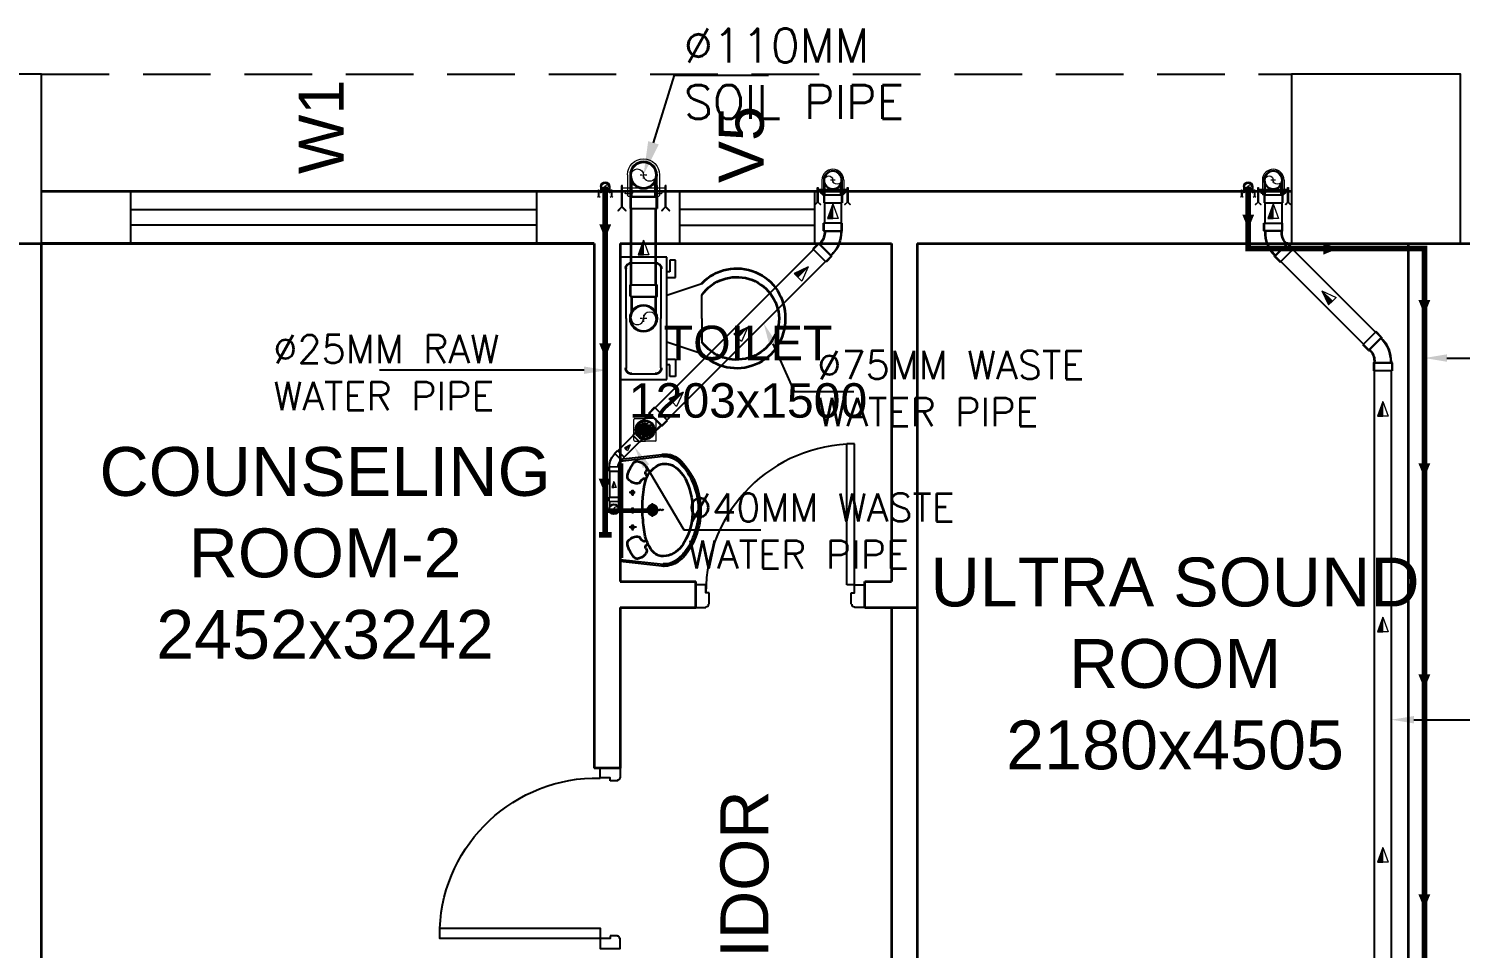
# Model space of a CAD drawing. Extents: x 3550807 to 4078732, y -628171 to -515859.
# Drawn here: x 3895018 to 3901370, y -525101 to -521021 of the extents above; entities that cross this region are included whole.
import ezdxf
from ezdxf import colors
from ezdxf.entities.mleader import LeaderData, LeaderLine
from ezdxf.enums import TextEntityAlignment as Align
from ezdxf.math import Vec2, Vec3

# ---------------------------------------------------------------- set-up
doc = ezdxf.new("R2010")
doc.units = 0
doc.header["$LTSCALE"] = 6
doc.header["$MEASUREMENT"] = 0
for name, pattern in [('AI9-LType1', [1.875, 1.25, -0.625]), ('CENTER2', [1.125, 0.75, -0.125, 0.125, -0.125]), ('HIDDEN', [0.375, 0.25, -0.125])]:
    doc.linetypes.add(name, pattern=pattern)
doc.layers.get('0').update_dxf_attribs({"linetype": 'CONTINUOUS'})
for name, color, linetype, lineweight in [('22-FTfix', 8, 'CONTINUOUS', 9), ('PHE-SP', 1, 'CONTINUOUS', 0), ('PL-CLAMP', 211, 'CONTINUOUS', 13), ('PL-SOFT  WATER SUPPLY PIPE', 162, 'CONTINUOUS', 9), ('PL-WATER PIPE CLAMP', 6, 'CONTINUOUS', 9), ('PL-WATER PIPING', 1, 'CONTINUOUS', 9), ('WALL', 10, 'CONTINUOUS', 35), ('WALL LINE', 7, 'CONTINUOUS', 35)]:
    doc.layers.add(name, color=color, linetype=linetype, lineweight=lineweight)
for name, color, linetype in [('Chajja', 7, 'CONTINUOUS'), ('COL', 5, 'CONTINUOUS'), ('DIM', 7, 'CONTINUOUS'), ('DOOR', 44, 'CONTINUOUS'), ('JOINERY', 7, 'CONTINUOUS'), ('phe-text', 1, 'CONTINUOUS'), ('PL- WASTE PIPE', 6, 'CONTINUOUS'), ('PL-HOT WATER PIPE', 10, 'CONTINUOUS'), ('PL-RA WATER SUPPLY PIPE', 100, 'CONTINUOUS'), ('PL-SOIL PIPE', 1, 'CONTINUOUS'), ('Window', 161, 'CONTINUOUS')]:
    doc.layers.add(name, color=color, linetype=linetype)
doc.styles.add('ARIAL', font='arial.ttf')
doc.styles.add('ROMANS', font='romans.shx')
doc.styles.get("Standard").update_dxf_attribs({"font": 'SIMPLEX'})

# ---------------------------------------------------------------- blocks, each defined once
blk = doc.blocks.new('750')
at = {"layer": 'DOOR', "color": 8}
for p, q in [((-50, 705), (-47.5, 705)), ((-35, 690), (-35, 692.5)), ((50, 45), (50, 80)), ((50, 80), (675, 80)), ((675, 45), (675, 80)), ((-50, 45), (-47.5, 45)), ((-35, 60), (-35, 57.5)), ((50, 45), (675, 45))]:
    blk.add_line(p, q, dxfattribs=at)
for points in [[(15, 690), (15, 705), (50, 705), (50, 750), (-50, 750), (-50, 705)], [(-35, 690), (15, 690)], [(15, 60), (15, 45), (50, 45), (50, 0), (-50, 0), (-50, 45)], [(-35, 60), (15, 60)]]:
    blk.add_lwpolyline(points, dxfattribs=at)
for centre, radius, start, end in [((-35, 705), 12.5, 180, 270), ((15, 45), 660, 0, 90), ((-35, 45), 12.5, 90, 180)]:
    blk.add_arc(centre, radius, start, end, dxfattribs=at)
blk = doc.blocks.new('Z$W@#1841')
at = {"layer": 'DOOR', "color": 8}
blk.add_lwpolyline([(482.5, 633.2), (482.5, -167.4), (533, -167.4), (533, 633.2)], close=True, dxfattribs=at)
for points in [[(-254.1, -217.9), (-267.6, -217.9), (-267.6, -167.4), (-317.3, -167.4), (-317.3, -267.4), (-267.6, -267.4), (-267.6, -265.2, 0.414214), (-256.3, -253.9), (-254.1, -253.9)], [(519.5, -217.9), (533, -217.9), (533, -167.4), (582.7, -167.4), (582.7, -267.4), (533, -267.4), (533, -265.2, -0.414214), (521.7, -253.9), (519.5, -253.9)]]:
    blk.add_lwpolyline(points, format="xyb", close=True, dxfattribs=at)
blk.add_arc((518.4, -152.1), 786.1, 92.61772, 181.11293, dxfattribs=at)
blk = doc.blocks.new('u46')
at = {"color": 8, "lineweight": 25}
for p, q in [((-10.2, 228.4), (174.5, 249.1)), ((-10.2, 220.4), (181.2, 241.9)), ((-0.6, -208.9), (0.6, 208.9)), ((56.5, 80.8), (29.2, 80.8)), ((44.2, 92.9), (44.2, 66.7)), ((61.7, 1.6), (29.2, 1.6)), ((44.2, 13.7), (44.2, -12.6)), ((163.2, 3), (101.8, 3)), ((133.1, -27.2), (133.1, 33.1)), ((44.2, -61.1), (44.2, -87.4)), ((61.7, -73.2), (29.2, -73.2)), ((-10.2, -216.1), (181.2, -237.6)), ((-10.2, -224.1), (174.5, -244.8))]:
    blk.add_line(p, q, dxfattribs=at)
at = {"color": 8, "extrusion": (0, 0, -1)}
for centre, major_axis, start_param, end_param in [((144.8, 128.2), (1.1, 126.1), -1.238036, -0.892193), ((65.8, 198.9), (0, 20.7), -1.101507, 0.481509), ((57.5, 163.3), (-0.3, 56.9), 0.324902, 0.965135), ((208, 103.4), (0, 109.8), -1.431017, -0.436146), ((90.3, 184.5), (0, 17.9), 0.880684, 2.260744), ((189.6, 137.7), (0, 70.9), -0.405199, 0.56573), ((187.7, 150.5), (0, 99.5), -0.132539, 0.848731), ((185.8, 147.6), (0.1, 94.4), -0.049658, 0.838116), ((153.9, 79), (-0.2, 139.7), 0.557563, 1.193786), ((57.3, 20.1), (0, 275.4), 0.806541, 1.180915), ((49.5, 13.5), (-0.1, 293.9), 0.809856, 1.41441), ((56, 154.5), (0, 34), 4.33982, 5.202657), ((64.6, 170.4), (0.3, 49.2), 3.359735, 4.09512), ((104.1, 117.8), (-0.2, 26.8), -1.278641, -0.487266), ((96.3, 135.9), (0, 7.39), -0.727724, 1.373337), ((110.3, 167.2), (-6.08, 6.08), 4.867594, 6.265028), ((110.5, 165), (5.47, 5.47), 2.097053, 3.541809), ((13.1, 6.8), (0, 297.5), 1.141495, 1.637774), ((44.2, 80.8), (0.02, 6.43), 3.139035, 9.42222), ((62.5, 153), (0, 31.9), 2.620328, 3.422401), ((820.2, -1), (0.1, 732.1), -1.56667, -1.474079), ((387.1, 47.9), (-0.3, 296.4), -1.495794, -1.328336), ((35, 2.5), (0, 302.7), 1.155365, 1.952189), ((44.2, 1.6), (0.08, 6.43), 3.12883, 9.412015), ((888.1, 36.7), (0.8, 800.7), 4.558159, 4.668067), ((133.1, 3), (0, 21.6), 3.141254, 9.424439), ((133.1, 3), (-0.1, 15.5), 3.145308, 9.428493), ((133.1, 3), (0, 10.9), 3.142047372431534, 9.42523267961112), ((72.5, -1.7), (-0.1, 274.2), 1.346594, 1.865175), ((62.5, -10.9), (0, 247.5), 1.579809, 2.112792), ((64.6, -163.9), (0.1, 49.2), -0.960797, -0.225412), ((44.2, -73.2), (0.02, 6.43), 3.139035, 9.42222), ((62.5, -146.6), (-0.1, 31.9), -0.276767, 0.525307), ((104.1, -111.4), (0.2, 26.8), 3.628858, 4.420234), ((263.1, -73.7), (0.1, 166.8), 4.181112, 4.641559), ((56.1, -13.3), (0.2, 287), 1.808981, 2.322804), ((124.5, -51.6), (-0.2, 200.3), 1.868215, 2.281789), ((56, -148.1), (0, 34), 4.222121, 5.084958), ((144.8, -121.8), (-0.3, 126.1), 4.027191, 4.373034), ((57.5, -156.9), (0.3, 56.9), 2.176458, 2.816691), ((96.6, -128.2), (-0.03, 8.55), 1.455188, 3.796569), ((110.3, -160.8), (-6.08, 6.08), 4.730546, 6.12798), ((111.3, -159.3), (6.17, 6.17), 4.354779, 6.027124), ((90.3, -178.1), (0, 17.9), 0.880848, 2.260908), ((192.6, -126.1), (0, 80.1), 3.554495, 4.299548), ((163.1, -79.8), (0.2, 126), 2.054055, 2.802751), ((171.7, -117.2), (-0.1, 123.1), 2.127435, 2.640092), ((65.8, -192.5), (0, 20.7), 2.661884, 4.2449), ((181.2, -107), (0, 94.7), 2.890537, 3.362984), ((184.7, -162.2), (-0.1, 83.2), 2.850118, 3.264751), ((188.2, -159.7), (0, 78.1), 2.562376, 3.231693), ((187.2, -138.1), (-0.1, 106), 2.310552, 2.942572)]:
    blk.add_ellipse(centre, major_axis=major_axis, ratio=1, start_param=start_param, end_param=end_param, dxfattribs=at)
blk = doc.blocks.new('rhej')
at = {"color": 8, "lineweight": 25}
for p, q in [((271.6, 188.9), (271.6, 266.4)), ((271.6, 266.4), (297.5, 266.4)), ((297.5, 266.4), (297.5, 214.7)), ((310.4, 279.4), (310.4, -263.7)), ((517.3, 279.4), (310.4, 279.4)), ((517.3, 7.8), (517.3, 279.4)), ((297.5, 214.7), (310.4, 214.7)), ((336.3, 227.7), (336.3, 7.8)), ((465.6, 253.5), (362.2, 253.5)), ((491.5, 7.8), (491.5, 227.7)), ((310.4, 111.3), (155.3, 163)), ((310.4, 188.9), (271.6, 188.9)), ((155.3, 7.8), (155.3, 111.3)), ((155.3, 7.8), (155.3, -95.6)), ((336.3, -212), (336.3, 7.8)), ((491.5, 7.8), (491.5, -212)), ((517.3, -263.7), (517.3, 7.8)), ((310.4, -95.6), (155.3, -147.3)), ((271.6, -173.2), (271.6, -250.8)), ((310.4, -173.2), (271.6, -173.2)), ((271.6, -250.8), (297.5, -250.8)), ((297.5, -250.8), (297.5, -199.1)), ((297.5, -199.1), (310.4, -199.1)), ((465.6, -237.9), (362.2, -237.9)), ((310.4, -263.7), (517.3, -263.7))]:
    blk.add_line(p, q, dxfattribs=at)
at = {"color": 8, "extrusion": (0, 0, -1)}
for centre, major_axis, start_param, end_param in [((358.9, 230.9), (-16.2, -16.2), 0.643501, 2.498091), ((468.8, 230.9), (16.2, -16.2), 3.785094, 5.639684), ((0, 15.7), (151.4, -151.4), 2.319632, 4.738539), ((0.9, 2.3), (-133.6, -133.6), 0.814663, 3.31238), ((0, 0), (-151.4, -151.4), 4.686239, 7.105146), ((0.9, 13.4), (-133.6, -133.6), 4.541602, 7.039318), ((358.9, -215.2), (-16.2, -16.2), -0.927295, 0.927295), ((468.8, -215.2), (16.2, -16.2), 5.35589, 7.21048)]:
    blk.add_ellipse(centre, major_axis=major_axis, ratio=1, start_param=start_param, end_param=end_param, dxfattribs=at)
blk = doc.blocks.new('1232')
at = {"layer": 'Chajja', "color": 8, "linetype": 'HIDDEN', "ltscale": 200}
blk.add_line((-10045, 16660.2), (-4500, 16660.2), dxfattribs=at)
at = {"layer": 'COL', "color": 8}
for points in [[(-10795, 15910.2), (-10045, 15910.2), (-10045, 16660.2), (-10795, 16660.2)], [(-4500, 15910.2), (-3750, 15910.2), (-3750, 16660.2), (-4500, 16660.2)]]:
    blk.add_lwpolyline(points, close=True, dxfattribs=at)
at = {"layer": 'WALL', "color": 8, "linetype": 'ByBlock'}
for p, q in [((-4500, 16140.2), (-10045, 16140.2)), ((-7592.8, 15910.2), (-10045, 15910.2)), ((-10045, 12667.7), (-10045, 15910.2)), ((-7592.8, 15910.2), (-7592.8, 13582.7)), ((-7477.8, 15910.2), (-7477.8, 14410.2)), ((-6274.8, 15910.2), (-6274.8, 14410.2)), ((-6159.8, 15910.2), (-6159.8, 14295.2)), ((-3979.9, 11405.1), (-3980, 15910.2)), ((-7477.8, 14410.2), (-7142.8, 14410.2)), ((-7142.8, 14295.2), (-7142.8, 14410.2)), ((-6392.8, 14410.2), (-6274.8, 14410.2)), ((-6392.8, 14295.2), (-6392.8, 14410.2)), ((-7477.8, 14295.2), (-7477.8, 13582.7)), ((-7477.8, 14295.2), (-7142.8, 14295.2)), ((-6392.8, 14295.2), (-6159.8, 14295.2)), ((-6274.8, 14295.2), (-6274.8, 12320.1)), ((-6159.8, 14295.2), (-6159.8, 12320.1)), ((-7477.8, 13582.7), (-7592.8, 13582.7))]:
    blk.add_line(p, q, dxfattribs=at)
at = {"layer": 'WALL', "color": 8, "lineweight": 0}
for p, q in [((-6274.8, 15910.2), (-7477.8, 15910.2)), ((-4500, 15910.2), (-6159.8, 15910.2))]:
    blk.add_line(p, q, dxfattribs=at)
at = {"layer": 'WALL', "color": 8, "linetype": 'ByBlock'}
for points in [[(-11307.6, 15910.2), (-7592.8, 15910.2)], [(-7477.8, 15910.2), (-6274.8, 15910.2)], [(-6159.8, 15910.2), (-750, 15910.2), (-750, 9945.2)]]:
    blk.add_lwpolyline(points, dxfattribs=at)
at = {"layer": 'Window', "color": 8, "linetype": 'Continuous'}
for points in [[(-7848.8, 16140.2), (-7848.8, 15910.2), (-9648.8, 15910.2), (-9648.8, 16140.2)], [(-6614.7, 15910.2), (-6614.7, 16140.2), (-7214.7, 16140.2), (-7214.7, 15910.2)], [(-7848.8, 16060.2), (-7848.8, 15990.2), (-9648.8, 15990.2), (-9648.8, 16060.2)], [(-6614.7, 15990.2), (-6614.7, 16060.2), (-7214.7, 16060.2), (-7214.7, 15990.2)]]:
    blk.add_lwpolyline(points, close=True, dxfattribs=at)
at = {"layer": 'DOOR', "color": 8, "rotation": 89.99999999999999}
blk.add_blockref('750', (-6392.8, 14345.2), dxfattribs=at)
at = {"layer": 'DOOR', "color": 8, "linetype": 'Continuous', "xscale": -0.8888888889923692, "yscale": 0.8888888889923692, "zscale": 0.8888888888759539, "rotation": 89.9999999999998}
blk.add_blockref('Z$W@#1841', (-7715.5, 13300.6), dxfattribs=at)
at = {"layer": 'WALL', "color": 8, "linetype": 'ByBlock', "rotation": 180}
blk.add_blockref('rhej', (-6960.5, 15585.3), dxfattribs=at)
at = {"layer": 'WALL', "color": 8, "linetype": 'ByBlock'}
blk.add_blockref('u46', (-7467.7, 14724.2), dxfattribs=at)
at = {"layer": 'DIM', "color": 8, "style": 'ARIAL'}
blk.add_text('1200 WIDE CORRIDOR', height=212.5, rotation=90, dxfattribs=at).set_placement((-6756.8, 11875.2), align=Align.BOTTOM_CENTER)
at = {"layer": 'DIM', "color": 8, "attachment_point": 5, "style": 'ARIAL'}
for s, insert, char_height, width in [('TOILET\\P1203x1500', (-6910.6, 15339.8), 153, 1626.956), ('COUNSELING\\PROOM-2\\P2452x3242', (-8787.4, 14535.5), 216.75, 2086.034), ('ULTRA SOUND\\PROOM\\P2180x4505', (-5016, 14045.1), 216.75, 2086.034)]:
    blk.add_mtext(s, dxfattribs=dict(at, insert=insert, char_height=char_height, width=width))
at = {"layer": 'JOINERY', "color": 8, "style": 'ARIAL', "width": 1}
for s, p in [('W1', (-8704.5, 16217.6)), ('V5', (-6840.9, 16177.8))]:
    blk.add_text(s, height=200, rotation=90, dxfattribs=at).set_placement(p)
blk = doc.blocks.new('clamp')
at = {"layer": 'PL-CLAMP'}
for p, q in [((105.4, 198.4), (168.6, 198.4)), ((105.4, 191.1), (168.6, 191.1)), ((156.2, 205.8), (161.2, 205.8)), ((156.2, 183.7), (161.2, 183.7)), ((163.2, 185.7), (163.2, 203.8)), ((170.6, 196.4), (170.6, 193.1)), ((105.4, 109.4), (168.6, 109.4)), ((105.4, 102), (168.6, 102)), ((156.2, 116.8), (161.2, 116.8)), ((156.2, 94.7), (161.2, 94.7)), ((163.2, 96.7), (163.2, 114.8)), ((170.6, 107.4), (170.6, 104))]:
    blk.add_line(p, q, dxfattribs=at)
for points in [[(138.4, 216.5, -0.414214), (139.4, 217.5), (203.1, 217.5), (214, 228.4), (215.4, 227), (203.9, 215.5), (215.3, 204), (213.9, 202.6), (203, 213.5), (139.4, 213.5, -0.414214), (138.4, 214.5), (138.4, 216.5)], [(138.4, 84.3, -0.414214), (139.4, 85.3), (203.1, 85.3), (214, 96.3), (215.4, 94.9), (203.9, 83.3), (215.3, 71.9), (213.9, 70.5), (203, 81.3), (139.4, 81.3, -0.414214), (138.4, 82.3), (138.4, 84.3)]]:
    blk.add_lwpolyline(points, format="xyb", dxfattribs=at)
for points in [[(146.2, 81.3), (146.2, 217.5)], [(156.2, 81.3), (156.2, 217.5)]]:
    blk.add_lwpolyline(points, dxfattribs=at)
for centre, radius, start, end in [((105.4, 150.2), 48.2, 90, 270), ((161.2, 203.8), 2, 0, 90), ((161.2, 185.7), 2, 270, 0), ((168.6, 196.4), 2, 0, 90), ((168.6, 193.1), 2, 270, 0), ((161.2, 114.8), 2, 0, 90), ((161.2, 96.7), 2, 270, 0), ((168.6, 107.4), 2, 0, 90), ((168.6, 104), 2, 270, 0)]:
    blk.add_arc(centre, radius, start, end, dxfattribs=at)
blk = doc.blocks.new('RISER UP 100')
at = {"color": 0, "linetype": 'Continuous'}
for p, q in [((-98.5, 60), (-148.5, 60)), ((-148.5, -60), (-148.5, 60)), ((-98.5, 60), (-93.5, 55)), ((-93.5, 55), (-24, 55)), ((-98.5, -60), (-148.5, -60)), ((-98.5, -60), (-93.5, -55)), ((-93.5, -55), (-24, -55))]:
    blk.add_line(p, q, dxfattribs=at)
at = {"color": 8, "linetype": 'Continuous', "lineweight": 0, "ltscale": 0.005}
for p, q in [((-98.5, 55), (-148.5, 55)), ((-98.5, -55), (-98.5, 55)), ((-98.5, 55), (-93.5, 50)), ((-93.5, -50), (-93.5, 50)), ((-93.5, 50), (-33.2, 50)), ((-98.5, -55), (-148.5, -55)), ((-98.5, -55), (-93.5, -50)), ((-93.5, -50), (-33.2, -50))]:
    blk.add_line(p, q, dxfattribs=at)
at = {"color": 8, "linetype": 'CENTER2', "lineweight": 0}
for p, q in [((-15, 0), (15, 0)), ((0, 15), (0, -15))]:
    blk.add_line(p, q, dxfattribs=at)
at = {"color": 0, "linetype": 'Continuous'}
blk.add_circle((0, 0), 60, dxfattribs=at)
at = {"color": 8, "linetype": 'Continuous', "lineweight": 0, "ltscale": 0.005}
blk.add_circle((0, 0), 55, dxfattribs=at)
at = {"color": 8, "linetype": 'Continuous', "lineweight": 0}
for centre, start, end in [((0, 27.5), 90, 270), ((0, -27.5), 270, 90)]:
    blk.add_arc(centre, 27.5, start, end, dxfattribs=at)
blk = doc.blocks.new('A$C0B1B3CFA')
at = {"layer": 'PHE-SP'}
h = blk.add_hatch(color=7, dxfattribs=at)
h.dxf.hatch_style = 1
h.paths.add_polyline_path([(-0.0495, 0.0226), (-0.0495, 0), (0.0124, 0)])
at = {"layer": 'PHE-SP', "color": 7}
for points in [[(-0.0495, 0), (0.0124, 0), (-0.0495, 0.0226), (-0.0495, 0)], [(-0.0495, 0), (0.0124, 0), (-0.0495, -0.0226), (-0.0495, 0)]]:
    blk.add_lwpolyline(points, dxfattribs=at)
blk = doc.blocks.new('Z$W@#3BD47561')
at = {"layer": 'PHE-SP', "xscale": 49.00933755098914, "yscale": 49.00933755098914, "zscale": 49.00933755098914, "rotation": 270}
blk.add_blockref('A$C0B1B3CFA', (0, 0), dxfattribs=at)
blk = doc.blocks.new('Z$W@#4AA511D8')
at = {"layer": 'phe-text', "linetype": 'ByBlock', "lineweight": -2, "ltscale": 0.5, "xscale": 0.0244727334018079, "yscale": 0.0244727334018079, "zscale": 0.0244727334018079, "rotation": 270}
blk.add_blockref('Z$W@#3BD47561', (0.0148, 0), dxfattribs=at)
blk = doc.blocks.new('A$C525867A1')
at = {"layer": '22-FTfix', "color": 1, "lineweight": 0}
for p, q in [((-3.7, 76.6), (-40.1, 40.1)), ((76.4, 3.7), (3.3, 76.6)), ((-76.6, 3.5), (-40.1, 40.1)), ((42, 42.1), (-42, -42.1)), ((-3.5, -76.4), (-76.6, -3.4)), ((3.4, -76.4), (39.9, -39.8)), ((76.4, -3.3), (39.9, -39.8))]:
    blk.add_line(p, q, dxfattribs=at)
at = {"layer": '22-FTfix', "color": 1, "linetype": 'AI9-LType1', "lineweight": 0}
blk.add_line((42, -41.9), (-42.2, 42.1), dxfattribs=at)
at = {"layer": '22-FTfix', "color": 3, "lineweight": 0}
for p, q in [((-18.4, 18.3), (-39.5, -2.8)), ((-10.4, 10.4), (-35.8, -15.1)), ((-14.5, 14.5), (-35.7, -6.6)), ((-23.3, 23.2), (-32.4, 14)), ((-6.5, 6.5), (-31.9, -18.9)), ((-23.3, 23.2), (-14.1, 32.4)), ((-18.4, 18.3), (2.7, 39.5)), ((-14.5, 14.5), (6.6, 35.7)), ((-10.4, 10.4), (15, 35.8)), ((-6.5, 6.5), (18.9, 32)), ((-1.9, 1.2), (-1.5, 1.5)), ((-1.4, 0.7), (-1.9, 1.2)), ((-1.2, 1.9), (-1.5, 1.5)), ((-0.7, 1.4), (-1.2, 1.9)), ((1.2, 1.9), (0.7, 1.4)), ((1.9, 1.2), (1.2, 1.9)), ((1.9, 1.2), (1.4, 0.7)), ((5.2, 9.3), (24.6, 28.7)), ((6.5, -6.5), (31.9, 18.9)), ((9.2, 5.2), (28.6, 24.6)), ((10.4, -10.4), (35.8, 15.1)), ((14.5, -14.5), (35.7, 6.6)), ((18.4, -18.3), (39.5, 2.8)), ((-9.2, -5.2), (-28.6, -24.6)), ((-5.2, -9.3), (-24.6, -28.7)), ((6.5, -6.5), (-18.9, -32)), ((10.4, -10.4), (-15, -35.8)), ((14.5, -14.5), (-6.6, -35.7)), ((18.4, -18.3), (-2.7, -39.5)), ((-1.9, -1.2), (-1.4, -0.7)), ((-1.2, -1.9), (-1.9, -1.2)), ((-1.2, -1.9), (-0.7, -1.4)), ((1.2, -1.9), (0.7, -1.4)), ((1.2, -1.9), (1.5, -1.5)), ((1.9, -1.2), (1.4, -0.7)), ((1.9, -1.2), (1.5, -1.5)), ((23.3, -23.2), (14.1, -32.4)), ((23.3, -23.2), (32.4, -14))]:
    blk.add_line(p, q, dxfattribs=at)
at = {"layer": '22-FTfix', "color": 1, "lineweight": 0}
blk.add_circle((-0.1, 0.1), 49.4, dxfattribs=at)
at = {"layer": '22-FTfix', "color": 3, "lineweight": 0}
for centre, radius in [((0, 0), 45.2), ((-0.1, -0.1), 44.9), ((0, 0), 4.18), ((0, 0), 3.93)]:
    blk.add_circle(centre, radius, dxfattribs=at)
at = {"layer": '22-FTfix', "color": 1, "lineweight": 0}
for points in [[(3.3, 76.6), (1.4, 78.5), (-1.8, 78.5), (-3.7, 76.6)], [(-76.6, 3.5), (-78.5, 1.6), (-78.5, -1.5), (-76.6, -3.4)], [(76.4, -3.3), (78.3, -1.4), (78.3, 1.8), (76.4, 3.7)], [(-3.5, -76.4), (-1.6, -78.3), (1.5, -78.3), (3.4, -76.4)]]:
    blk.add_open_spline(points, degree=3, dxfattribs=at)
for points in [[(-35.3, 35.2), (-54.6, 15.8), (-54.6, -15.7), (-35.2, -35), (-15.8, -54.4), (15.7, -54.4), (35, -35)], [(-35.3, 35.2), (-15.9, 54.6), (15.5, 54.6), (35, 35.3), (54.4, 15.9), (54.4, -15.6), (35, -35)]]:
    blk.add_open_spline(points, degree=3, knots=[0, 0, 0, 0, 1, 1, 1, 2, 2, 2, 2], dxfattribs=at)
at = {"layer": '22-FTfix', "color": 3, "lineweight": 0}
for points in [[(-36.8, 17.1), (-37.4, 15.7), (-36.8, 14.1), (-35.5, 13.5), (-34.4, 13), (-33.2, 13.2), (-32.4, 14)], [(-14.1, 32.4), (-13, 33.4), (-13, 35.2), (-14.1, 36.2), (-14.9, 37), (-16.1, 37.2), (-17.2, 36.7)], [(6.6, 35.7), (7.6, 36.7), (7.6, 38.5), (6.6, 39.5), (5.5, 40.6), (3.8, 40.6), (2.7, 39.5)], [(5.2, 9.3), (4.1, 8.1), (4.1, 6.3), (5.2, 5.2), (6.3, 4.1), (8.1, 4.1), (9.2, 5.2)], [(18.9, 32), (19.9, 33), (19.9, 34.8), (18.9, 35.8), (17.8, 36.9), (16.1, 36.9), (15, 35.8)], [(28.6, 24.6), (29.7, 25.7), (29.7, 27.6), (28.6, 28.7), (27.5, 29.8), (25.7, 29.8), (24.6, 28.7)], [(35.8, 15.1), (36.8, 16.2), (36.8, 17.9), (35.8, 18.9), (34.7, 20), (33, 20), (31.9, 18.9)], [(39.5, 2.8), (40.6, 3.9), (40.5, 5.6), (39.5, 6.6), (38.4, 7.7), (36.7, 7.7), (35.7, 6.6)], [(-39.5, -2.8), (-40.6, -3.9), (-40.5, -5.6), (-39.5, -6.6), (-38.4, -7.7), (-36.7, -7.7), (-35.7, -6.6)], [(-35.8, -15.1), (-36.8, -16.2), (-36.8, -17.9), (-35.8, -18.9), (-34.7, -20), (-33, -20), (-31.9, -18.9)], [(-28.6, -24.6), (-29.7, -25.7), (-29.7, -27.6), (-28.6, -28.7), (-27.5, -29.8), (-25.7, -29.8), (-24.6, -28.7)], [(-18.9, -32), (-19.9, -33), (-19.9, -34.8), (-18.9, -35.8), (-17.8, -36.9), (-16.1, -36.9), (-15, -35.8)], [(-5.2, -9.3), (-4.1, -8.1), (-4.1, -6.3), (-5.2, -5.2), (-6.3, -4.1), (-8.1, -4.1), (-9.2, -5.2)], [(-6.6, -35.7), (-7.6, -36.7), (-7.6, -38.4), (-6.6, -39.5), (-5.5, -40.6), (-3.8, -40.6), (-2.7, -39.5)], [(14.1, -32.4), (13, -33.4), (13, -35.1), (14.1, -36.2), (14.9, -37), (16.1, -37.2), (17.2, -36.7)], [(36.8, -17.1), (37.4, -15.7), (36.8, -14.1), (35.5, -13.5), (34.4, -13), (33.2, -13.2), (32.4, -14)]]:
    blk.add_open_spline(points, degree=3, knots=[0, 0, 0, 0, 1, 1, 1, 2, 2, 2, 2], dxfattribs=at)
for points in [[(-28.7, 28.6), (-32, 25.3), (-34.8, 21.4), (-36.8, 17.1)], [(-17.2, 36.7), (-21.4, 34.7), (-25.3, 32), (-28.7, 28.6)], [(-1.4, -0.7), (-1, -0.3), (-1, 0.3), (-1.4, 0.7)], [(-0.7, 1.4), (-0.3, 1), (0.3, 1), (0.7, 1.4)], [(1.4, 0.7), (1, 0.3), (1, -0.3), (1.4, -0.7)], [(0.7, -1.4), (0.3, -1), (-0.3, -1), (-0.7, -1.4)], [(17.2, -36.7), (21.4, -34.7), (25.3, -32), (28.7, -28.6)], [(28.7, -28.6), (32, -25.3), (34.8, -21.4), (36.8, -17.1)]]:
    blk.add_open_spline(points, degree=3, dxfattribs=at)
blk = doc.blocks.new('G$C6D3250BF')
at = {"layer": 'PL- WASTE PIPE', "linetype": 'ByBlock', "ltscale": 5, "xscale": -0.08841918452952499, "yscale": 0.08841918454157253, "zscale": 0.08841918448567115, "rotation": 225.0593839872961}
blk.add_blockref('A$C525867A1', (0, 0), dxfattribs=at)
blk = doc.blocks.new('100 ELBOW')
at = {"color": 0, "linetype": 'Continuous'}
for p, q in [((-77.3, 0.5), (-85.9, -8)), ((72.2, 60.9), (66.6, 55.2)), ((72.2, 60.9), (123.7, 60.9)), ((123.7, 60.9), (123.7, -60.9)), ((-94.1, -8), (-130.6, -44.4)), ((-130.6, -44.4), (-44.4, -130.6)), ((-94.1, -8), (-85.9, -8)), ((-0.4, -78.2), (-8, -85.8)), ((-8, -94.1), (-8, -85.8)), ((72.2, -60.9), (66.4, -55.1)), ((72.2, -60.9), (123.7, -60.9)), ((-8, -94.1), (-44.4, -130.6))]:
    blk.add_line(p, q, dxfattribs=at)
at = {"color": 8, "linetype": 'Continuous', "lineweight": 0, "ltscale": 0.005}
for p, q in [((68.7, -49.1), (68.7, 49.1)), ((74.6, 55), (68.9, 49.3)), ((74.6, -55), (74.6, 55)), ((74.6, 55), (123.7, 55)), ((-91.7, -13.9), (-126.4, -48.6)), ((-91.7, -13.9), (-13.9, -91.7)), ((-91.7, -13.9), (-83.3, -13.9)), ((-83.4, -13.9), (-13.9, -83.3)), ((-13.9, -91.7), (-48.6, -126.4)), ((-4.5, -73.9), (-13.9, -83.3)), ((-13.9, -91.7), (-13.9, -83.3)), ((74.6, -55), (68.9, -49.3)), ((74.6, -55), (123.7, -55))]:
    blk.add_line(p, q, dxfattribs=at)
at = {"color": 8, "linetype": 'Continuous', "ltscale": 0.005}
blk.add_line((-72.3, -2.8), (-73.3, -3.7), dxfattribs=at)
at = {"color": 8, "linetype": 'Continuous', "lineweight": 0, "ltscale": 0.005}
for centre, radius, start, end in [((61.5, -148.1), 197.5, 87.86176, 137.18), ((60.9, -147.1), 98.2, 85.3383, 131.76601)]:
    blk.add_arc(centre, radius, start, end, dxfattribs=at)
at = {"color": 0, "linetype": 'Continuous'}
for centre, radius, start, end in [((61.6, -148.2), 203.5, 88.5977, 133.05078), ((60.9, -147.1), 92.3, 86.66432, 131.66432)]:
    blk.add_arc(centre, radius, start, end, dxfattribs=at)
blk = doc.blocks.new('WATER PIPE CLAMP')
at = {"layer": 'PL-CLAMP'}
for p, q in [((-61, 87), (-63, 86)), ((-63, 86), (-54, 78)), ((-52, 78), (-61, 87)), ((-54, 78), (-54, 28)), ((-54, 41), (53, 41)), ((-54, 33), (53, 33)), ((-53, 27), (-52, 27)), ((-43, 87), (-52, 78)), ((-51, 78), (-42, 86)), ((-51, 28), (-51, 78)), ((-44, 41), (-44, 45)), ((-42, 86), (-43, 87)), ((-42, 46), (-28, 46)), ((-38, 1), (-38, 51)), ((-34, 52), (-36, 52)), ((-32, 1), (-32, 51)), ((-26, 41), (-26, 45)), ((26, 41), (26, 45)), ((28, 46), (42, 46)), ((32, 1), (32, 51)), ((36, 52), (34, 52)), ((38, 1), (38, 51)), ((42, 87), (41, 86)), ((41, 86), (50, 78)), ((51, 78), (42, 87)), ((44, 41), (44, 45)), ((50, 78), (50, 28)), ((50, 27), (52, 27)), ((60, 87), (51, 78)), ((53, 78), (61, 86)), ((53, 28), (53, 78)), ((61, 86), (60, 87))]:
    blk.add_line(p, q, dxfattribs=at)
for centre, radius, start, end in [((-53, 28), 0.784, 180.024, 270.024), ((-52, 28), 0.784, 270.024, 0.024), ((-42, 45), 1.57, 90.025, 180.025), ((-36, 51), 1.57, 90.025, 180.025), ((0, 1), 37.8, 180.025, 0.025), ((-34, 51), 1.57, 0.025, 90.025), ((-28, 45), 1.57, 0.025, 90.025), ((28, 45), 1.57, 90.025, 180.025), ((34, 51), 1.57, 90.025, 180.025), ((36, 51), 1.57, 0.025, 90.025), ((42, 45), 1.57, 0.025, 90.025), ((50, 28), 0.784, 180.024, 270.024), ((52, 28), 0.784, 270.024, 0.024)]:
    blk.add_arc(centre, radius, start, end, dxfattribs=at)
blk = doc.blocks.new('1234WE12')
at = {"layer": 'PL-SOFT  WATER SUPPLY PIPE', "color": 8, "linetype": 'CENTER2', "lineweight": 0}
for p, q in [((4.4, 0), (-4.4, 0)), ((0, 4.4), (0, -4.3))]:
    blk.add_line(p, q, dxfattribs=at)
at = {"layer": 'PL-SOFT  WATER SUPPLY PIPE', "color": 3, "linetype": 'Continuous'}
blk.add_circle((0, 0), 17.5, dxfattribs=at)
at = {"layer": 'PL-SOFT  WATER SUPPLY PIPE', "color": 8, "linetype": 'Continuous', "lineweight": 0, "ltscale": 0.005}
blk.add_circle((0, 0), 16, dxfattribs=at)
at = {"layer": 'PL-SOFT  WATER SUPPLY PIPE', "color": 8, "linetype": 'Continuous', "lineweight": 0}
for centre, start, end in [((-8, 0), 180.13833, 0.13833), ((8, 0), 0.13833, 180.13833)]:
    blk.add_arc(centre, 8, start, end, dxfattribs=at)
blk = doc.blocks.new('aa')
at = {"layer": 'PL- WASTE PIPE', "color": 4, "ltscale": 5}
for p, q in [((-2.73, 0.11), (-2.56, -0.11)), ((-2.56, -0.11), (-2.35, 0.11)), ((-2.35, 0.11), (-2.18, -0.11)), ((-2.18, -0.11), (-1.97, 0.11)), ((-1.97, 0.11), (-1.81, -0.11)), ((-1.81, -0.11), (-1.6, 0.11)), ((-1.6, 0.11), (-1.43, -0.11)), ((-1.43, -0.11), (-1.22, 0.11)), ((-1.22, 0.11), (-1.05, -0.11)), ((-1.05, -0.11), (-0.84, 0.11)), ((-0.84, 0.11), (-0.67, -0.11)), ((-0.67, -0.11), (-0.46, 0.11)), ((-0.46, 0.11), (-0.29, -0.11)), ((-0.29, -0.11), (-0.08, 0.11)), ((-0.08, 0.11), (0.08, -0.11)), ((0.08, -0.11), (0.29, 0.11)), ((0.29, 0.11), (0.46, -0.11)), ((0.46, -0.11), (0.67, 0.11)), ((0.67, 0.11), (0.84, -0.11)), ((0.84, -0.11), (1.05, 0.11)), ((1.05, 0.11), (1.22, -0.11)), ((1.22, -0.11), (1.43, 0.11)), ((1.43, 0.11), (1.6, -0.11)), ((1.6, -0.11), (1.81, 0.11)), ((1.81, 0.11), (1.97, -0.11)), ((1.97, -0.11), (2.18, 0.11)), ((2.18, 0.11), (2.35, -0.11)), ((2.35, -0.11), (2.56, 0.11)), ((2.56, 0.11), (2.73, -0.11)), ((2.73, -0.11), (2.94, 0.11)), ((2.94, 0.11), (3.11, -0.11)), ((3.11, -0.11), (3.32, 0.11)), ((3.32, 0.11), (3.49, -0.11)), ((3.49, -0.11), (3.7, 0.11))]:
    blk.add_line(p, q, dxfattribs=at)

msp = doc.modelspace()

# ---------------------------------------------------------------- linework, layer by layer
at = {"layer": 'PL- WASTE PIPE', "linetype": 'ByBlock', "ltscale": 5}
for p, q in [((3898548.4, -521794.1), (3898548.4, -521883.7)), ((3898623.4, -521794.1), (3898623.4, -521883.7)), ((3900502.5, -521794.1), (3900502.5, -521883.7)), ((3900577.5, -521794.1), (3900577.5, -521883.7)), ((3897797.3, -522703.5), (3898499.7, -522001.2)), ((3900626.2, -522001.2), (3900993.2, -522368.2)), ((3897850.4, -522756.5), (3898552.7, -522054.2)), ((3900573.1, -522054.2), (3900940.2, -522421.2)), ((3900989.1, -526588.3), (3900989.1, -522538.7)), ((3901064.1, -526588.3), (3901064.1, -522538.7))]:
    msp.add_line(p, q, dxfattribs=at)
at = {"layer": 'PL- WASTE PIPE', "color": 4, "linetype": 'ByBlock', "ltscale": 5}
for p, q in [((3897700.1, -522825.6), (3897632, -522893.7)), ((3897728.4, -522853.9), (3897660.4, -522921.9)), ((3897594.6, -522984.7), (3897594.6, -523099.1)), ((3897634.6, -522984.7), (3897634.6, -523099.1))]:
    msp.add_line(p, q, dxfattribs=at)
at = {"layer": 'PL-HOT WATER PIPE', "color": 11, "true_color": 0xf75178, "const_width": 25}
msp.add_lwpolyline([(3900428.9, -521722.7), (3900428.9, -521997), (3901210.3, -521997), (3901210.3, -527034.4)], dxfattribs=at)
at = {"layer": 'PL-SOFT  WATER SUPPLY PIPE', "color": 3, "const_width": 25}
for points in [[(3897575.8, -521722.7), (3897575.8, -523266.7)], [(3897547.6, -523266.7), (3897604, -523266.7)]]:
    msp.add_lwpolyline(points, dxfattribs=at)
at = {"layer": 'PL-SOFT  WATER SUPPLY PIPE', "color": 5, "const_width": 20}
msp.add_lwpolyline([(3897762.4, -523159.6), (3897579.9, -523159.6)], dxfattribs=at)
at = {"layer": 'PL-WATER PIPING', "color": 61, "true_color": 0xd8e58c}
for points in [[(3900428.9, -521845.8, 53.3, 0, 0), (3900428.9, -521910.6, 0, 0, 0)], [(3897575.8, -521889.3, 53.3, 0, 0), (3897575.8, -521954.1, 0, 0, 0)], [(3900762.6, -521997, 53.3, 0, 0), (3900827.4, -521997, 0, 0, 0)], [(3901210.3, -522224.5, 53.3, 0, 0), (3901210.3, -522289.3, 0, 0, 0)], [(3897575.8, -522417.7, 53.3, 0, 0), (3897575.8, -522482.5, 0, 0, 0)], [(3901210.3, -522949.1, 53.3, 0, 0), (3901210.3, -523013.9, 0, 0, 0)], [(3897573.7, -523018.2, 53.3, 0, 0), (3897573.7, -523083, 0, 0, 0)], [(3901210.3, -523885.6, 53.3, 0, 0), (3901210.3, -523950.4, 0, 0, 0)], [(3901210.3, -524861.1, 53.3, 0, 0), (3901210.3, -524925.9, 0, 0, 0)]]:
    msp.add_lwpolyline(points, format="xyseb", dxfattribs=at)
at = {"layer": 'WALL', "linetype": 'ByBlock'}
for p, q in [((3897690.8, -522158.3), (3897690.8, -521819.3)), ((3897800.8, -522158.3), (3897800.8, -521819.3))]:
    msp.add_line(p, q, dxfattribs=at)

# ---------------------------------------------------------------- block references
at = {"linetype": 'ByBlock'}
msp.add_blockref('1232', (3905120.1, -537884), dxfattribs=at)
at = {"layer": 'PL- WASTE PIPE', "linetype": 'ByBlock', "ltscale": 5}
for name, p, xscale, yscale, zscale, rotation in [('RISER UP 100', (3898585.9, -521693), -0.6804665603485837, 0.6804665603485837, 0.6804665595408722, 269.9999999999997), ('RISER UP 100', (3900540, -521693), -0.6804665603485837, 0.6804665603485837, 0.6804665595408722, 269.9999999999997), ('100 ELBOW', (3898585.9, -521968), -0.6818181811568929, 0.6818181824598778, 0.6818181817632315, 269.9999999999997), ('100 ELBOW', (3900540, -521968), 0.6818181811568929, 0.6818181824598778, 0.6818181817632315, 90.00000000000026), ('100 ELBOW', (3901026.3, -522454.4), 0.6818181811568929, 0.6818181824598778, 0.6818181817632315, 270.0000000000002), ('RISER UP 100', (3897752.5, -522801.5), -0.6804665603485838, 0.6804665603485838, 0.6804665595408722, 44.99999999999985)]:
    msp.add_blockref(name, p, dxfattribs=dict(at, xscale=xscale, yscale=yscale, zscale=zscale, rotation=rotation))
at = {"layer": 'PL- WASTE PIPE', "color": 4, "linetype": 'ByBlock', "ltscale": 5}
for name, p, xscale, yscale, zscale, rotation in [('RISER UP 100', (3897752.5, -522801.5), -0.3637807491883915, 0.3637807491883917, 0.3637807487565851, 225.0083907360717), ('100 ELBOW', (3897614.4, -522939.7), -0.3636363632719107, 0.3636363639668352, 0.3636363635952907, 90.18405487315987), ('RISER UP 100', (3897614.6, -523153.1), 0.3637807491883915, 0.3637807491883915, 0.3637807487565851, 269.9916092639283)]:
    msp.add_blockref(name, p, dxfattribs=dict(at, xscale=xscale, yscale=yscale, zscale=zscale, rotation=rotation))
at = {"layer": 'PL- WASTE PIPE', "linetype": 'ByBlock', "xscale": -34.18592693661901, "yscale": 34.18592693661901, "zscale": 34.18592693661901, "rotation": 359.9999999999998}
msp.add_blockref('aa', (3897740.9, -523156.8), dxfattribs=at)
at = {"layer": 'PL-CLAMP', "linetype": 'ByBlock'}
for p, xscale, yscale, zscale, rotation in [((3897965.9, -521514.6), -1.466554736686121, 1.46655473668612, 1.466554735929871, 90.02499690717082), ((3898435.7, -521587.5), 0.9999250758013813, 0.9999250758013813, 0.9999250752857497, 269.9750030928284), ((3900389.8, -521587.5), 0.9999250758013815, 0.9999250758013815, 0.9999250752857497, 269.9750030928284)]:
    msp.add_blockref('clamp', p, dxfattribs=dict(at, xscale=xscale, yscale=yscale, zscale=zscale, rotation=rotation))
at = {"layer": 'PL-SOFT  WATER SUPPLY PIPE', "color": 2, "ltscale": 500, "rotation": 180}
for p in [(3897575.8, -521722.7), (3900428.9, -521722.7)]:
    msp.add_blockref('1234WE12', p, dxfattribs=at)
at = {"layer": 'PL-SOIL PIPE', "color": 1, "linetype": 'Continuous'}
for name, p, xscale, yscale, zscale, rotation in [('RISER UP 100', (3897745.7, -521671.1), -0.9980176218446795, 0.9980176218446792, 0.998017621844679, 269.9999999999571), ('Z$W@#4AA511D8', (3898585.7, -521798.1), 876.8658294741393, 876.8658294741393, 876.8658294741393, 270.1299954999209), ('Z$W@#4AA511D8', (3900539.8, -521798.1), 876.8658294741393, 876.8658294741393, 876.8658294741393, 270.1299954999209), ('Z$W@#4AA511D8', (3897745.5, -521959.9), 876.8658294741394, 876.8658294741394, 876.8658294741394, 270.129995499921), ('Z$W@#4AA511D8', (3898476.7, -522078.4), 876.8658294741394, 876.8658294741394, 876.8658294741394, 225.1299954999209), ('RISER UP 100', (3897745.7, -522306.5), 0.9980176218446795, 0.9980176218446795, 0.9980176218446795, 270), ('Z$W@#4AA511D8', (3900756, -522184.3), 876.8658294741393, 876.8658294741393, 876.8658294741393, 315.1299954999209), ('Z$W@#4AA511D8', (3898209, -522346.1), 876.8658294741394, 876.8658294741394, 876.8658294741394, 225.1299954999209), ('Z$W@#4AA511D8', (3897921, -522634.1), 876.8658294741394, 876.8658294741394, 876.8658294741394, 225.1299954999209), ('Z$W@#4AA511D8', (3901026.2, -522675.2), 876.8658294741393, 876.8658294741393, 876.8658294741393, 270.1299954999209), ('Z$W@#4AA511D8', (3897687.2, -522868.1), 368.8935589147082, 368.8935589147082, 368.8935589147082, 225.3074931846616), ('Z$W@#4AA511D8', (3897614.6, -523029.6), 368.8935589147082, 368.8935589147082, 368.8935589147082, 270.0000000000305), ('Z$W@#4AA511D8', (3901026.2, -523631.6), 876.8658294741393, 876.8658294741393, 876.8658294741393, 270.1299954999209), ('Z$W@#4AA511D8', (3901026.2, -524654.3), 876.8658294741393, 876.8658294741393, 876.8658294741393, 270.1299954999209)]:
    msp.add_blockref(name, p, dxfattribs=dict(at, xscale=xscale, yscale=yscale, zscale=zscale, rotation=rotation))
at = {"layer": 'PL-WATER PIPE CLAMP', "ltscale": 5, "xscale": -0.5454630040780015, "yscale": 0.5454630040780015, "zscale": 0.5454630040780017, "rotation": 180.1633275206256}
for p in [(3897575.8, -521721.4), (3900428.9, -521721.4)]:
    msp.add_blockref('WATER PIPE CLAMP', p, dxfattribs=at)
at = {"layer": 'WALL LINE', "xscale": -10.00000000046566, "yscale": 10.00000000046566, "zscale": 10.00000000046566, "rotation": 180}
msp.add_blockref('G$C6D3250BF', (3897752.5, -522801.5), dxfattribs=at)

# ---------------------------------------------------------------- texts
at = {"layer": 'PL- WASTE PIPE', "linetype": 'ByBlock', "ltscale": 5, "insert": (3898517, -522451.2), "char_height": 125, "width": 1332.591, "attachment_point": 1, "style": 'ROMANS'}
msp.add_mtext('%%c75MM WASTE WATER PIPE', dxfattribs=at)
at = {"layer": 'PL- WASTE PIPE', "color": 4, "linetype": 'ByBlock', "ltscale": 5, "insert": (3897942.6, -523083.4), "char_height": 125, "width": 1332.591, "attachment_point": 1, "style": 'ROMANS'}
msp.add_mtext('%%c40MM WASTE WATER PIPE', dxfattribs=at)
at = {"layer": 'PL-RA WATER SUPPLY PIPE', "ltscale": 0.01, "insert": (3896103.1, -522380.3), "char_height": 125, "width": 1332.591, "attachment_point": 1, "style": 'ROMANS'}
msp.add_mtext('%%c25MM RAW WATER PIPE', dxfattribs=at)
at = {"layer": 'PL-SOIL PIPE', "color": 1, "linetype": 'Continuous', "insert": (3897924.8, -521021.3), "char_height": 150, "width": 1574.478, "attachment_point": 1}
msp.add_mtext('%%c110MM \\PSOIL PIPE', dxfattribs=at)

# ---------------------------------------------------------------- leaders
at = {"layer": 'PL- WASTE PIPE', "linetype": 'ByBlock', "ltscale": 5}
ml = msp.add_multileader_mtext('Standard', dxfattribs=at)
ml.set_content(' ', color=256)
ml.set_leader_properties()
ml.build(insert=Vec2(0, 0))
ml.multileader.update_dxf_attribs({"text_right_attachment_type": 6, "dogleg_length": 265, "arrow_head_size": 100})
ctx = ml.context
ctx.base_point, ctx.char_height, ctx.arrow_head_size, ctx.landing_gap_size, ctx.plane_origin = Vec3(3898679, -522630.9), 100, 100, 50, Vec3(3898204.3, -523011)
ctx.right_attachment = 6
notes = []
notes.append((ctx, [(0, (1, 1, 0), (3898413.9, -522630.9), (1, 0), 265, [(0, [(3898278.8, -522328.1)], 0, [])])]))
ctx.mtext.insert, ctx.mtext.flow_direction = Vec3(3898729, -522570.9), 5
at = {"layer": 'PL- WASTE PIPE', "color": 4, "linetype": 'ByBlock', "ltscale": 5}
ml = msp.add_multileader_mtext('Standard', dxfattribs=at)
ml.set_content(' ', color=4)
ml.set_leader_properties()
ml.build(insert=Vec2(0, 0))
ml.multileader.update_dxf_attribs({"text_right_attachment_type": 6, "dogleg_length": 341.6, "arrow_head_size": 100})
ctx = ml.context
ctx.base_point, ctx.char_height, ctx.arrow_head_size, ctx.landing_gap_size, ctx.plane_origin = Vec3(3898266.8, -523244.5), 100, 100, 50, Vec3(3897271.7, -523244.5)
ctx.right_attachment = 6
notes.append((ctx, [(0, (1, 1, 0), (3897925.2, -523244.5), (1, 0), 341.6, [(0, [(3897705.7, -522876.6)], 0, [])])]))
ctx.mtext.insert, ctx.mtext.flow_direction = Vec3(3898316.8, -523184.5), 5
at = {"layer": 'PL- WASTE PIPE', "linetype": 'ByBlock', "ltscale": 5}
ml = msp.add_multileader_mtext('Standard', dxfattribs=at)
ml.set_content(' ', color=256)
ml.set_leader_properties()
ml.build(insert=Vec2(0, 0))
ml.multileader.update_dxf_attribs({"text_right_attachment_type": 6, "dogleg_length": 265, "arrow_head_size": 100})
ctx = ml.context
ctx.base_point, ctx.char_height, ctx.arrow_head_size, ctx.landing_gap_size, ctx.plane_origin = Vec3(3901709.8, -524087), 100, 100, 50, Vec3(3901235.1, -524467)
ctx.right_attachment = 6
notes.append((ctx, [(0, (1, 1, 0), (3901444.7, -524087), (1, 0), 265, [(0, [(3901064.1, -524087)], 0, [])])]))
ctx.mtext.insert, ctx.mtext.flow_direction = Vec3(3901759.8, -524027), 5
at = {"layer": 'PL-HOT WATER PIPE', "color": 11}
ml = msp.add_multileader_mtext('Standard', dxfattribs=at)
ml.set_content(' ', color=(247, 81, 120))
ml.set_leader_properties()
ml.build(insert=Vec2(0, 0))
ml.multileader.update_dxf_attribs({"text_right_attachment_type": 6, "dogleg_length": 481.5, "arrow_head_size": 100})
ctx = ml.context
ctx.base_point, ctx.char_height, ctx.arrow_head_size, ctx.landing_gap_size, ctx.plane_origin = Vec3(3902131.7, -522482.5), 100, 100, 50, Vec3(3900996.6, -522482.5)
ctx.right_attachment = 6
notes.append((ctx, [(0, (1, 1, 0), (3901650.2, -522482.5), (1, 0), 481.5, [(0, [(3901210.3, -522482.5)], 0, [])])]))
ctx.mtext.insert, ctx.mtext.flow_direction = Vec3(3902181.7, -522422.5), 5
at = {"layer": 'PL-RA WATER SUPPLY PIPE', "ltscale": 0.01}
ml = msp.add_multileader_mtext('Standard', dxfattribs=at)
ml.set_content(' ', color=256)
ml.set_leader_properties()
ml.build(insert=Vec2(0, 0))
ml.multileader.update_dxf_attribs({"text_right_attachment_type": 6, "dogleg_length": 481.5, "arrow_head_size": 100})
ctx = ml.context
ctx.base_point, ctx.char_height, ctx.arrow_head_size, ctx.landing_gap_size, ctx.plane_origin, ctx.plane_x_axis = Vec3(3896655.3, -522536.6), 100, 100, 50, Vec3(3897790.4, -522536.6), Vec3(-1, 0)
ctx.right_attachment = 6
notes.append((ctx, [(0, (1, 1, 0), (3897136.8, -522536.6), (-1, 0), 481.5, [(0, [(3897582.2, -522536.6)], 0, [])])]))
ctx.mtext.insert, ctx.mtext.flow_direction = Vec3(3896514.8, -522476.6), 5
at = {"layer": 'PL-SOIL PIPE', "color": 1, "linetype": 'Continuous'}
ml = msp.add_multileader_mtext('Standard', dxfattribs=at)
ml.set_content('', color=1)
ml.set_leader_properties()
ml.build(insert=Vec2(0, 0))
ml.multileader.update_dxf_attribs({"text_right_attachment_type": 6, "dogleg_length": 418.4, "arrow_head_size": 150})
ctx = ml.context
ctx.base_point, ctx.arrow_head_size, ctx.plane_origin, ctx.plane_x_axis = Vec3(3898305, -521226.1), 150, Vec3(3897884.9, -521228.1), Vec3(-1, 0)
ctx.right_attachment, ctx.text_align_type = 6, 2
notes.append((ctx, [(0, (1, 1, 0), (3897882.6, -521228.1), (1, 0), 418.4, [(0, [(3897745.7, -521671.1)], 0, [])])]))
ctx.mtext.insert, ctx.mtext.width, ctx.mtext.alignment = Vec3(3898303, -521224.1), 248.491, 3
for ctx, leaders in notes:
    for number, flags, end, landing, length, lines in leaders:
        leader = LeaderData()
        leader.index, (leader.has_last_leader_line, leader.has_dogleg_vector, leader.attachment_direction) = number, flags
        leader.last_leader_point, leader.dogleg_vector, leader.dogleg_length = Vec3(end), Vec3(landing), length
        for number, points, colour, breaks in lines:
            line = LeaderLine()
            line.index, line.vertices, line.color, line.breaks = number, Vec3.list(points), colors.encode_raw_color(colour), breaks
            leader.lines.append(line)
        ctx.leaders.append(leader)

doc.saveas('drawing.dxf')
